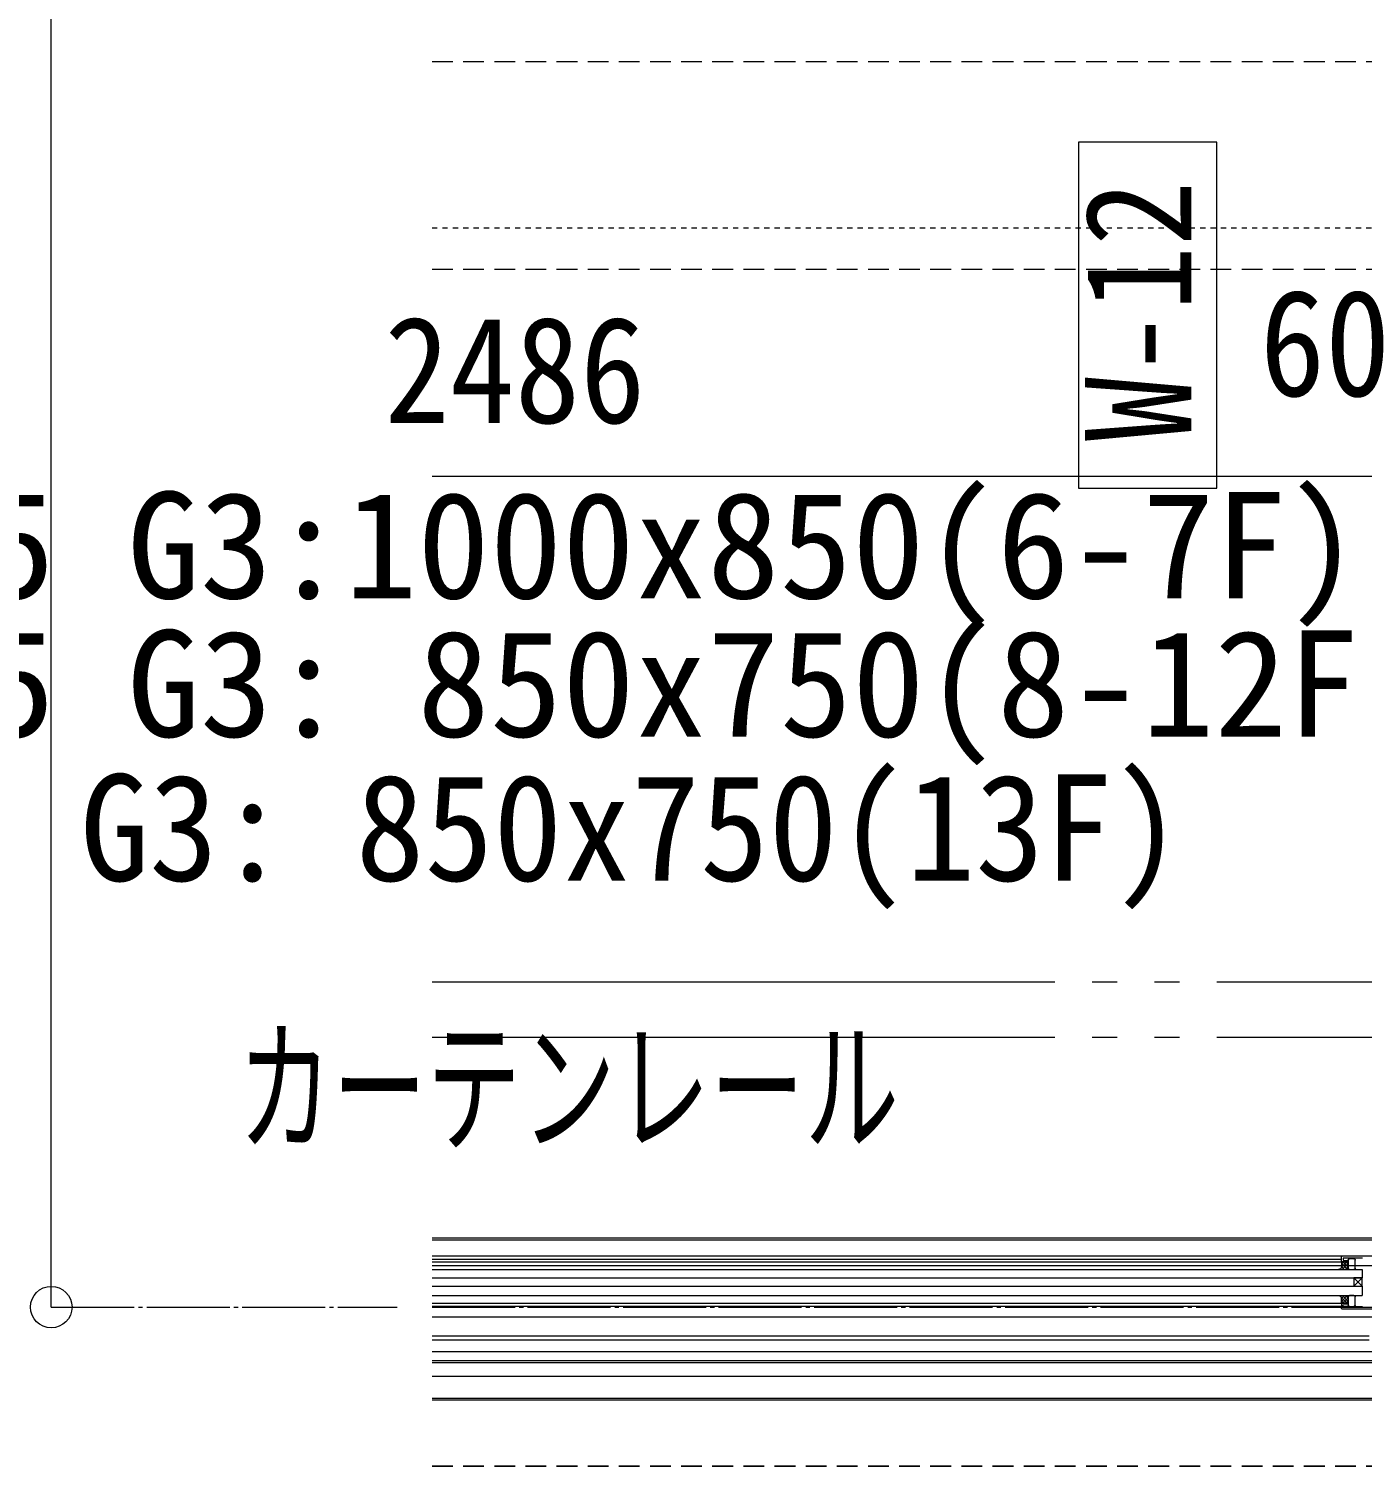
# Model space of a CAD drawing. Units: millimetres at full size, sheet at 1:30. Extents: x -17796 to 21385, y -23279 to 7734.
# Drawn here: x -16831 to -15868, y -5133 to -4094 of the extents above; entities that cross this region are included whole.
import ezdxf
from ezdxf.enums import TextEntityAlignment as Align

# ---------------------------------------------------------------- set-up
doc = ezdxf.new("R2010")
doc.units = ezdxf.units.MM
doc.header["$LTSCALE"] = 30
for name, pattern in [('USER11', [0.25, 0.125, -0.125]), ('USER14', [18.9, 15, -0.9, 0.6, -0.9, 0.6, -0.9]), ('USER8', [0.75, 0.5, -0.25]), ('USER9', [2.3, 2, -0.1, 0.1, -0.1])]:
    doc.linetypes.add(name, pattern=pattern)
for name, color, linetype, lineweight in [('0-F_ｶｰﾃﾝﾚｰﾙ', 94, 'Continuous', 18), ('1-8_CH表記', 2, 'Continuous', 18), ('1-C_鋼製建具', 253, 'USER8', 18), ('1-F_衛生陶器・住設', 2, 'USER9', 18), ('2-2_', 7, 'Continuous', 18), ('3-2_寸法', 142, 'Continuous', 18), ('3-B_仕上線（タイル・', 7, 'Continuous', 18), ('3-D_雲マーク・質疑コ', 3, 'USER11', 18), ('4-4_', 9, 'Continuous', 18), ('4-5_', 3, 'USER14', 18)]:
    doc.layers.add(name, color=color, linetype=linetype, lineweight=lineweight)
doc.layers.add('4-2_', color=4, linetype='Continuous')
doc.styles.add('ＭＳ ゴシック', font='')
doc.styles.get('ＭＳ ゴシック').set_extended_font_data('MS Gothic')

msp = doc.modelspace()

# ---------------------------------------------------------------- linework, layer by layer
at = {"layer": '1-8_CH表記'}
msp.add_line((-16814.88, -4987.58), (-16814.88, 4952.42), dxfattribs=at)
at = {"layer": '1-8_CH表記', "color": 7}
msp.add_line((-16814.88, -5017.58), (-16814.88, -4987.58), dxfattribs=at)
msp.add_circle((-16814.88, -5017.58), 15, dxfattribs=at)
at = {"layer": '1-C_鋼製建具'}
for p, q in [((-16539.72, -4117.58), (-15739.72, -4117.58)), ((-16539.72, -4267.58), (-15739.72, -4267.58)), ((-16539.72, -5132.58), (-7839.72, -5132.58)), ((-7839.72, -5132.58), (-16539.72, -5132.58))]:
    msp.add_line(p, q, dxfattribs=at)
at = {"layer": '1-F_衛生陶器・住設'}
for p, q in [((-16814.88, -5017.58), (-16564.88, -5017.58)), ((-16539.72, -5017.58), (-7839.72, -5017.58))]:
    msp.add_line(p, q, dxfattribs=at)
at = {"layer": '3-2_寸法'}
for p, q in [((-16539.72, -4967.58), (-15789.72, -4967.58)), ((-16539.72, -5067.58), (-15789.72, -5067.58))]:
    msp.add_line(p, q, dxfattribs=at)
at = {"layer": '3-B_仕上線（タイル・', "color": 6}
msp.add_line((-16539.72, -4417.03), (-15269.72, -4417.03), dxfattribs=at)
at = {"layer": '3-D_雲マーク・質疑コ'}
msp.add_line((-16539.72, -4237.58), (-15799.72, -4237.58), dxfattribs=at)
at = {"layer": '4-4_'}
for p, q in [((-16539.72, -4967.58), (-15824.72, -4967.58)), ((-16539.72, -4969.08), (-15824.72, -4969.08)), ((-16539.72, -4980.58), (-15881.72, -4980.58)), ((-16539.72, -4982.83), (-15882.72, -4982.83)), ((-16539.72, -4984.83), (-15882.72, -4984.83)), ((-15878.73, -4984.83), (-15882.78, -4988.88)), ((-15882.72, -4984.33), (-15882.72, -4981.58)), ((-15880.98, -4984.83), (-15882.72, -4986.58)), ((-15882.22, -4984.83), (-15878.14, -4984.83)), ((-15881.72, -4980.58), (-15860.72, -4980.58)), ((-15881.68, -4984.83), (-15877.72, -4988.79)), ((-15867.52, -4982.18), (-15881.52, -4982.18)), ((-15879.43, -4984.83), (-15877.72, -4986.54)), ((-15877.72, -4983.58), (-15877.72, -4989.43)), ((-15873.72, -4982.58), (-15876.72, -4982.58)), ((-15872.72, -4989.43), (-15872.72, -4983.58)), ((-16539.72, -4987.58), (-15839.72, -4987.58)), ((-15884.28, -4990.38), (-15884.33, -4990.43)), ((-15883.36, -4989.89), (-15882.82, -4990.43)), ((-15882.72, -4986.03), (-15878.33, -4990.43)), ((-15882.72, -4988.28), (-15880.57, -4990.43)), ((-15877.72, -4986.07), (-15882.09, -4990.43)), ((-15877.72, -4988.31), (-15879.84, -4990.43)), ((-15877.36, -4990.2), (-15877.6, -4990.43)), ((-15876.72, -4990.43), (-15873.72, -4990.43)), ((-16539.72, -4996.43), (-15867.72, -4996.43)), ((-15873.72, -4996.43), (-15867.72, -5002.43)), ((-15873.72, -5002.43), (-15867.72, -4996.43)), ((-16539.72, -5009.23), (-15867.72, -5009.23)), ((-16539.72, -5014.83), (-15882.72, -5014.83)), ((-16539.72, -5016.83), (-15882.72, -5016.83)), ((-15884.72, -5009.23), (-15876.72, -5009.23)), ((-15884.22, -5009.23), (-15884.12, -5009.33)), ((-15882.93, -5009.23), (-15883.42, -5009.72)), ((-15882.82, -5010.63), (-15878.62, -5014.83)), ((-15880.68, -5009.23), (-15882.72, -5011.27)), ((-15878.44, -5009.23), (-15882.72, -5013.52)), ((-15882.72, -5012.98), (-15880.87, -5014.83)), ((-15882.72, -5015.33), (-15882.72, -5018.08)), ((-15882.22, -5014.83), (-15878.14, -5014.83)), ((-15881.98, -5009.23), (-15877.72, -5013.49)), ((-15877.72, -5010.77), (-15881.79, -5014.83)), ((-15881.52, -5015.93), (-15878.11, -5015.66)), ((-15881.52, -5017.48), (-15881.52, -5015.93)), ((-15879.73, -5009.23), (-15877.72, -5011.24)), ((-15877.72, -5013.01), (-15879.55, -5014.83)), ((-15877.72, -5010.23), (-15877.72, -5016.08)), ((-15877.72, -5010.23), (-15877.72, -5014.83)), ((-15877.49, -5009.23), (-15877.3, -5009.42)), ((-15873.72, -5009.23), (-15876.72, -5009.23)), ((-15876.72, -5017.08), (-15873.72, -5017.08)), ((-15872.72, -5016.08), (-15872.72, -5010.23)), ((-16539.72, -5024.58), (-15824.72, -5024.58)), ((-15832.96, -5019.08), (-15881.72, -5019.08)), ((-15867.52, -5017.48), (-15881.52, -5017.48)), ((-16539.72, -5038.43), (-15862.72, -5038.43)), ((-16539.72, -5041.23), (-15862.72, -5041.23)), ((-16539.72, -5049.78), (-15824.72, -5049.78)), ((-16539.72, -5056.18), (-15839.72, -5056.18)), ((-16539.72, -5057.58), (-15839.42, -5057.58)), ((-16539.72, -5083.38), (-15800.72, -5083.38)), ((-16539.72, -5084.58), (-15824.72, -5084.58))]:
    msp.add_line(p, q, dxfattribs=at)
at = {"layer": '4-4_', "color": 2}
msp.add_lwpolyline([(-15972.75, -4425.74), (-15972.75, -4175.74), (-16072.75, -4175.74), (-16072.75, -4425.74)], close=True, dxfattribs=at)
at = {"layer": '4-4_'}
for points in [[(-15877.72, -4984.83), (-15882.72, -4984.83), (-15882.72, -4988.43), (-15882.73, -4988.59), (-15882.75, -4988.75), (-15882.78, -4988.9), (-15882.82, -4989.05), (-15882.88, -4989.2), (-15882.94, -4989.34), (-15883.02, -4989.48), (-15883.11, -4989.61), (-15883.2, -4989.73), (-15883.31, -4989.85), (-15883.42, -4989.95), (-15883.55, -4990.05), (-15883.68, -4990.14), (-15883.82, -4990.22), (-15883.96, -4990.28), (-15884.11, -4990.34), (-15884.26, -4990.38), (-15884.41, -4990.41), (-15884.57, -4990.43), (-15884.72, -4990.43), (-15876.72, -4990.43), (-15876.8, -4990.43), (-15876.88, -4990.42), (-15876.96, -4990.41), (-15877.03, -4990.38), (-15877.11, -4990.36), (-15877.18, -4990.32), (-15877.25, -4990.29), (-15877.31, -4990.24), (-15877.37, -4990.19), (-15877.43, -4990.14), (-15877.48, -4990.08), (-15877.53, -4990.02), (-15877.58, -4989.96), (-15877.61, -4989.89), (-15877.65, -4989.82), (-15877.67, -4989.74)], [(-15882.72, -4981.58), (-15882.72, -4981.5), (-15882.71, -4981.43), (-15882.7, -4981.35), (-15882.67, -4981.27), (-15882.65, -4981.2), (-15882.61, -4981.13), (-15882.58, -4981.06), (-15882.53, -4981), (-15882.48, -4980.93), (-15882.43, -4980.88), (-15882.37, -4980.82), (-15882.31, -4980.77), (-15882.25, -4980.73), (-15882.18, -4980.69), (-15882.11, -4980.66), (-15882.03, -4980.63), (-15881.96, -4980.61), (-15881.88, -4980.6), (-15881.8, -4980.59), (-15881.72, -4980.58)], [(-15882.22, -4984.83), (-15882.26, -4984.83), (-15882.3, -4984.83), (-15882.34, -4984.82), (-15882.38, -4984.81), (-15882.42, -4984.8), (-15882.45, -4984.78), (-15882.49, -4984.76), (-15882.52, -4984.74), (-15882.55, -4984.71), (-15882.58, -4984.69), (-15882.6, -4984.66), (-15882.63, -4984.63), (-15882.65, -4984.59), (-15882.67, -4984.56), (-15882.69, -4984.52), (-15882.7, -4984.49), (-15882.71, -4984.45), (-15882.72, -4984.41), (-15882.72, -4984.37), (-15882.72, -4984.33)], [(-15881.52, -4982.18), (-15881.52, -4983.73), (-15878.11, -4984), (-15878.07, -4984.01), (-15878.04, -4984.01), (-15878.01, -4984.02), (-15877.98, -4984.03), (-15877.95, -4984.05), (-15877.92, -4984.06), (-15877.9, -4984.08), (-15877.87, -4984.1), (-15877.85, -4984.12), (-15877.82, -4984.15), (-15877.8, -4984.17), (-15877.79, -4984.2), (-15877.77, -4984.23), (-15877.76, -4984.26), (-15877.74, -4984.29), (-15877.74, -4984.32), (-15877.73, -4984.35), (-15877.73, -4984.38), (-15877.72, -4984.42), (-15877.73, -4984.45), (-15877.73, -4984.48), (-15877.74, -4984.51), (-15877.74, -4984.55), (-15877.76, -4984.58), (-15877.77, -4984.61), (-15877.79, -4984.63), (-15877.8, -4984.66), (-15877.82, -4984.69), (-15877.85, -4984.71), (-15877.87, -4984.73), (-15877.9, -4984.75), (-15877.92, -4984.77), (-15877.95, -4984.79), (-15877.98, -4984.8), (-15878.01, -4984.81), (-15878.04, -4984.82), (-15878.07, -4984.83)], [(-15878.07, -4984.83), (-15878.11, -4984.83), (-15878.14, -4984.83)], [(-15877.72, -4983.58), (-15877.72, -4983.5), (-15877.71, -4983.43), (-15877.7, -4983.35), (-15877.67, -4983.27), (-15877.65, -4983.2), (-15877.61, -4983.13), (-15877.58, -4983.06), (-15877.53, -4983), (-15877.48, -4982.93), (-15877.43, -4982.88), (-15877.37, -4982.82), (-15877.31, -4982.77), (-15877.25, -4982.73), (-15877.18, -4982.69), (-15877.11, -4982.66), (-15877.03, -4982.63), (-15876.96, -4982.61), (-15876.88, -4982.6), (-15876.8, -4982.59), (-15876.72, -4982.58)], [(-15877.67, -4989.74), (-15877.7, -4989.67), (-15877.71, -4989.59), (-15877.72, -4989.51), (-15877.72, -4989.43), (-15877.72, -4984.83)], [(-15873.72, -4982.58), (-15873.65, -4982.59), (-15873.57, -4982.6), (-15873.49, -4982.61), (-15873.41, -4982.63), (-15873.34, -4982.66), (-15873.27, -4982.69), (-15873.2, -4982.73), (-15873.14, -4982.77), (-15873.07, -4982.82), (-15873.02, -4982.88), (-15872.96, -4982.93), (-15872.91, -4983), (-15872.87, -4983.06), (-15872.83, -4983.13), (-15872.8, -4983.2), (-15872.77, -4983.27), (-15872.75, -4983.35), (-15872.74, -4983.43), (-15872.73, -4983.5), (-15872.72, -4983.58)], [(-16539.72, -5057.58), (-15839.72, -5057.58), (-15839.72, -4987.58)], [(-16539.72, -4990.43), (-15867.72, -4990.43), (-15867.72, -4996.43)], [(-15876.72, -4990.43), (-15876.8, -4990.43), (-15876.88, -4990.42), (-15876.96, -4990.41), (-15877.03, -4990.38), (-15877.11, -4990.36), (-15877.18, -4990.32), (-15877.25, -4990.29), (-15877.31, -4990.24), (-15877.37, -4990.19), (-15877.43, -4990.14), (-15877.48, -4990.08), (-15877.53, -4990.02), (-15877.58, -4989.96), (-15877.61, -4989.89), (-15877.65, -4989.82), (-15877.67, -4989.74), (-15877.7, -4989.67), (-15877.71, -4989.59), (-15877.72, -4989.51), (-15877.72, -4989.43)], [(-15872.72, -4989.43), (-15872.73, -4989.51), (-15872.74, -4989.59), (-15872.75, -4989.67), (-15872.77, -4989.74), (-15872.8, -4989.82), (-15872.83, -4989.89), (-15872.87, -4989.96), (-15872.91, -4990.02), (-15872.96, -4990.08), (-15873.02, -4990.14), (-15873.07, -4990.19), (-15873.14, -4990.24), (-15873.2, -4990.29), (-15873.27, -4990.32), (-15873.34, -4990.36), (-15873.41, -4990.38), (-15873.49, -4990.41), (-15873.57, -4990.42), (-15873.65, -4990.43), (-15873.72, -4990.43)], [(-16539.72, -5002.43), (-15867.72, -5002.43), (-15867.72, -5009.23)], [(-15884.72, -5009.23), (-15884.57, -5009.24), (-15884.41, -5009.26), (-15884.26, -5009.29), (-15884.11, -5009.33), (-15883.96, -5009.39), (-15883.82, -5009.45), (-15883.68, -5009.53), (-15883.55, -5009.62), (-15883.42, -5009.71), (-15883.31, -5009.82), (-15883.2, -5009.93), (-15883.11, -5010.06), (-15883.02, -5010.19), (-15882.94, -5010.33), (-15882.88, -5010.47), (-15882.82, -5010.62), (-15882.78, -5010.77), (-15882.75, -5010.92), (-15882.73, -5011.08), (-15882.72, -5011.23)], [(-15877.72, -5014.83), (-15882.72, -5014.83), (-15882.72, -5011.23)], [(-15882.72, -5015.33), (-15882.72, -5015.29), (-15882.72, -5015.26), (-15882.71, -5015.22), (-15882.7, -5015.18), (-15882.69, -5015.14), (-15882.67, -5015.11), (-15882.65, -5015.07), (-15882.63, -5015.04), (-15882.6, -5015.01), (-15882.58, -5014.98), (-15882.55, -5014.95), (-15882.52, -5014.93), (-15882.49, -5014.91), (-15882.45, -5014.89), (-15882.42, -5014.87), (-15882.38, -5014.86), (-15882.34, -5014.85), (-15882.3, -5014.84), (-15882.26, -5014.83), (-15882.22, -5014.83)], [(-15878.14, -5014.83), (-15878.11, -5014.83), (-15878.07, -5014.84), (-15878.04, -5014.84), (-15878.01, -5014.85), (-15877.98, -5014.86), (-15877.95, -5014.88), (-15877.92, -5014.89), (-15877.9, -5014.91), (-15877.87, -5014.93), (-15877.85, -5014.96), (-15877.82, -5014.98), (-15877.8, -5015), (-15877.79, -5015.03), (-15877.77, -5015.06), (-15877.76, -5015.09), (-15877.74, -5015.12), (-15877.74, -5015.15), (-15877.73, -5015.18), (-15877.73, -5015.22), (-15877.72, -5015.25), (-15877.73, -5015.28), (-15877.73, -5015.31), (-15877.74, -5015.35), (-15877.74, -5015.38), (-15877.76, -5015.41), (-15877.77, -5015.44), (-15877.79, -5015.47), (-15877.8, -5015.49), (-15877.82, -5015.52), (-15877.85, -5015.54), (-15877.87, -5015.57), (-15877.9, -5015.59), (-15877.92, -5015.6), (-15877.95, -5015.62), (-15877.98, -5015.63), (-15878.01, -5015.64), (-15878.04, -5015.65), (-15878.07, -5015.66), (-15878.11, -5015.66)], [(-15877.72, -5010.23), (-15877.72, -5010.15), (-15877.71, -5010.08), (-15877.7, -5010), (-15877.67, -5009.92), (-15877.65, -5009.85), (-15877.61, -5009.78), (-15877.58, -5009.71), (-15877.53, -5009.65), (-15877.48, -5009.58), (-15877.43, -5009.53), (-15877.37, -5009.47), (-15877.31, -5009.42), (-15877.25, -5009.38), (-15877.18, -5009.34), (-15877.11, -5009.31), (-15877.03, -5009.28), (-15876.96, -5009.26), (-15876.88, -5009.25), (-15876.8, -5009.24), (-15876.72, -5009.23)], [(-15877.72, -5010.23), (-15877.72, -5010.15), (-15877.71, -5010.08), (-15877.7, -5010), (-15877.67, -5009.92), (-15877.65, -5009.85), (-15877.61, -5009.78), (-15877.58, -5009.71), (-15877.53, -5009.65), (-15877.48, -5009.58), (-15877.43, -5009.53), (-15877.37, -5009.47), (-15877.31, -5009.42), (-15877.25, -5009.38), (-15877.18, -5009.34), (-15877.11, -5009.31), (-15877.03, -5009.28), (-15876.96, -5009.26), (-15876.88, -5009.25), (-15876.8, -5009.24), (-15876.72, -5009.23)], [(-15876.72, -5017.08), (-15876.8, -5017.08), (-15876.88, -5017.07), (-15876.96, -5017.06), (-15877.03, -5017.03), (-15877.11, -5017.01), (-15877.18, -5016.97), (-15877.25, -5016.94), (-15877.31, -5016.89), (-15877.37, -5016.84), (-15877.43, -5016.79), (-15877.48, -5016.73), (-15877.53, -5016.67), (-15877.58, -5016.61), (-15877.61, -5016.54), (-15877.65, -5016.47), (-15877.67, -5016.39), (-15877.7, -5016.32), (-15877.71, -5016.24), (-15877.72, -5016.16), (-15877.72, -5016.08)], [(-15873.72, -5009.23), (-15873.65, -5009.24), (-15873.57, -5009.25), (-15873.49, -5009.26), (-15873.41, -5009.28), (-15873.34, -5009.31), (-15873.27, -5009.34), (-15873.2, -5009.38), (-15873.14, -5009.42), (-15873.07, -5009.47), (-15873.02, -5009.53), (-15872.96, -5009.58), (-15872.91, -5009.65), (-15872.87, -5009.71), (-15872.83, -5009.78), (-15872.8, -5009.85), (-15872.77, -5009.92), (-15872.75, -5010), (-15872.74, -5010.08), (-15872.73, -5010.15), (-15872.72, -5010.23)], [(-15872.72, -5016.08), (-15872.73, -5016.16), (-15872.74, -5016.24), (-15872.75, -5016.32), (-15872.77, -5016.39), (-15872.8, -5016.47), (-15872.83, -5016.54), (-15872.87, -5016.61), (-15872.91, -5016.67), (-15872.96, -5016.73), (-15873.02, -5016.79), (-15873.07, -5016.84), (-15873.14, -5016.89), (-15873.2, -5016.94), (-15873.27, -5016.97), (-15873.34, -5017.01), (-15873.41, -5017.03), (-15873.49, -5017.06), (-15873.57, -5017.07), (-15873.65, -5017.08), (-15873.72, -5017.08)], [(-15881.72, -5019.08), (-15881.8, -5019.08), (-15881.88, -5019.07), (-15881.96, -5019.06), (-15882.03, -5019.03), (-15882.11, -5019.01), (-15882.18, -5018.97), (-15882.25, -5018.94), (-15882.31, -5018.89), (-15882.37, -5018.84), (-15882.43, -5018.79), (-15882.48, -5018.73), (-15882.53, -5018.67), (-15882.58, -5018.61), (-15882.61, -5018.54), (-15882.65, -5018.47), (-15882.67, -5018.39), (-15882.7, -5018.32), (-15882.71, -5018.24), (-15882.72, -5018.16), (-15882.72, -5018.08)]]:
    msp.add_lwpolyline(points, dxfattribs=at)
msp.add_lwpolyline([(-15867.72, -5002.43), (-15867.72, -4996.43), (-15873.72, -4996.43), (-15873.72, -5002.43)], close=True, dxfattribs=at)
at = {"layer": '4-5_'}
for p, q in [((-16539.72, -4782.58), (-15811.46, -4782.58)), ((-16539.72, -4822.58), (-15811.46, -4822.58))]:
    msp.add_line(p, q, dxfattribs=at)

# ---------------------------------------------------------------- texts
at = {"layer": '0-F_ｶｰﾃﾝﾚｰﾙ', "style": 'ＭＳ ゴシック', "width": 0.65}
msp.add_text('カーテンレール', height=76.98, dxfattribs=at).set_placement((-16680.09, -4920.27), align=Align.BOTTOM_LEFT)
at = {"layer": '2-2_', "color": 9, "style": 'ＭＳ ゴシック', "width": 0.9}
msp.add_text('60', height=76.98, dxfattribs=at).set_placement((-15941.58, -4382.36), align=Align.BOTTOM_LEFT)
at = {"layer": '3-B_仕上線（タイル・', "color": 9, "style": 'ＭＳ ゴシック', "width": 0.9}
msp.add_text('2486', height=76.98, dxfattribs=at).set_placement((-16574.15, -4401.84), align=Align.BOTTOM_LEFT)
at = {"layer": '4-2_', "style": 'ＭＳ ゴシック'}
for s, p in [('梁下 CH=2055 G3:1000x850(6-7F)', (-17441.04, -4528.57)), ('梁下 CH=2155 G3: 850x750(8-12F)', (-17441.04, -4628.57))]:
    msp.add_text(s, height=76.97, dxfattribs=at).set_placement(p, align=Align.BOTTOM_LEFT)
at = {"layer": '4-2_', "style": 'ＭＳ ゴシック', "width": 0.95}
msp.add_text('梁下 CH=2245 G3: 850x750(13F)', height=76.97, dxfattribs=at).set_placement((-17441.04, -4732.64), align=Align.BOTTOM_LEFT)
at = {"layer": '4-4_', "color": 2, "style": 'ＭＳ ゴシック', "width": 0.9}
msp.add_text('W-12', height=76.97, rotation=90, dxfattribs=at).set_placement((-15967.95, -4392.17), align=Align.BOTTOM_LEFT)

doc.saveas('drawing.dxf')
